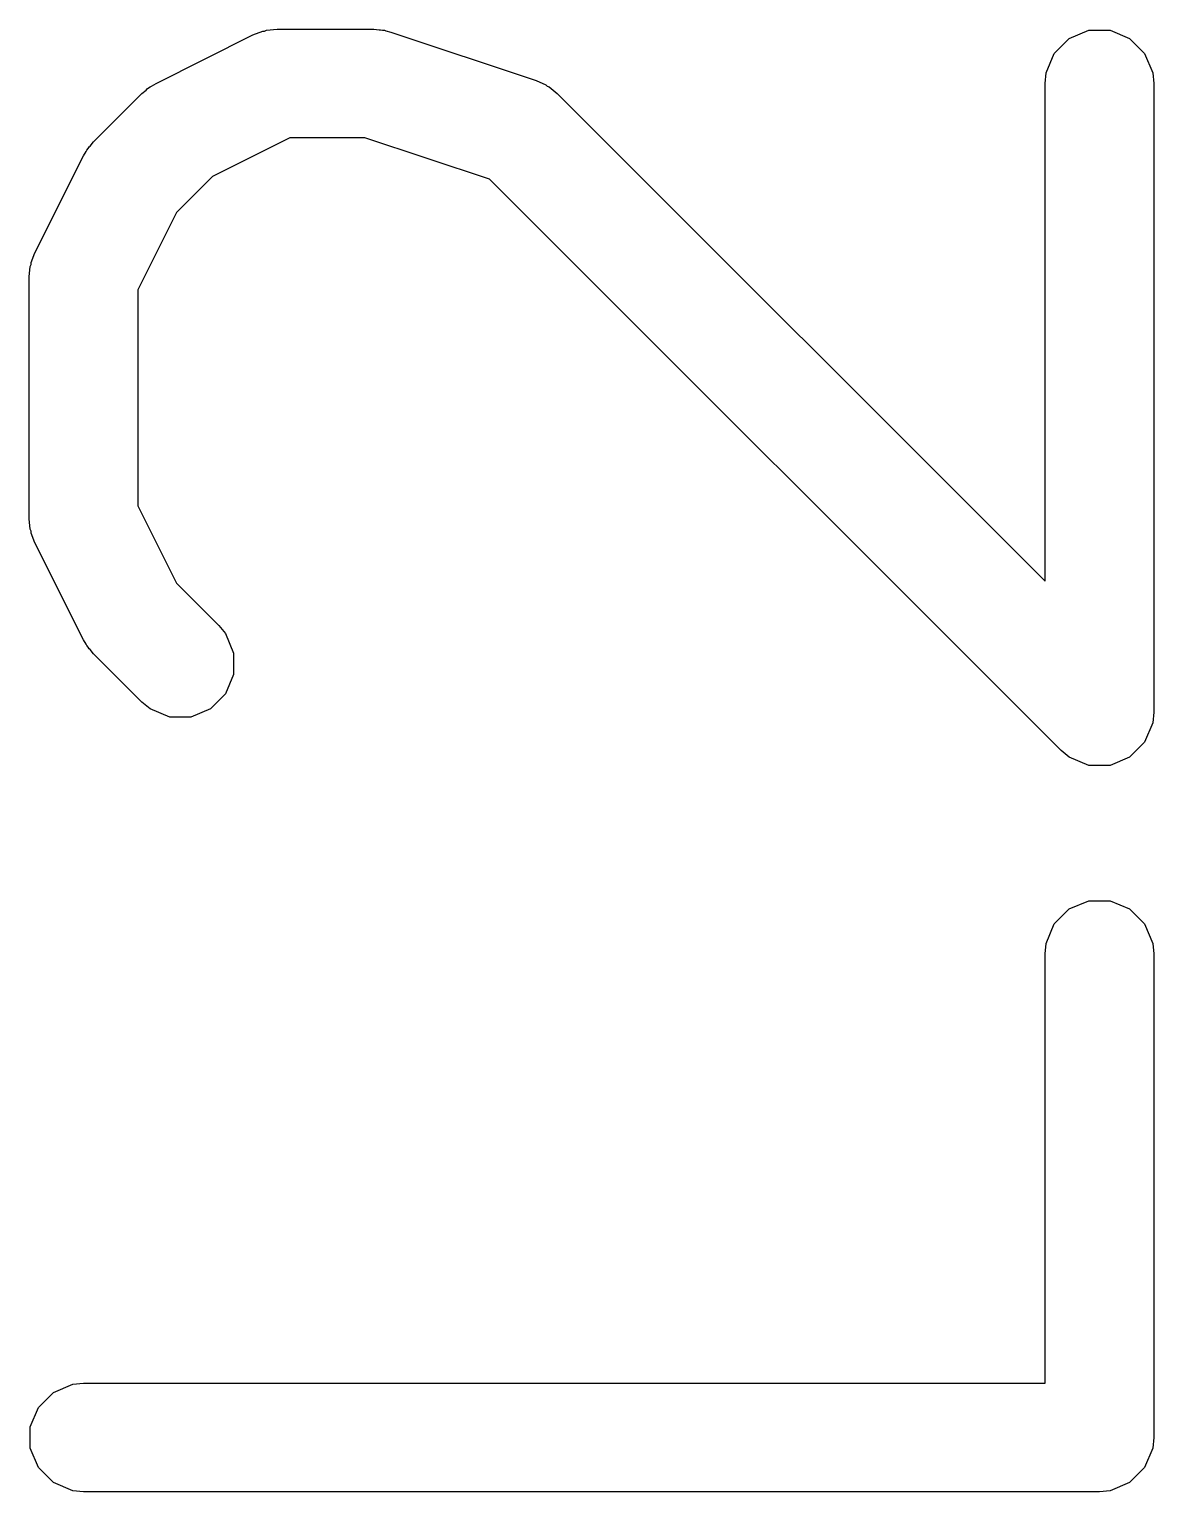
# Model space of a CAD drawing. Header units: inches. Extents: x 2.77 to 6.15, y -3.55 to -1.72.
# Drawn here: x 2.8435 to 2.9047, y -2.9071 to -2.8275 of the extents above; entities that cross this region are included whole.
import ezdxf

# ---------------------------------------------------------------- set-up
doc = ezdxf.new("R2010")
doc.units = ezdxf.units.IN
doc.header["$MEASUREMENT"] = 0
doc.layers.add('F.Silkscreen', color=41, linetype='CONTINUOUS', true_color=0xf2eda1)

msp = doc.modelspace()

# ---------------------------------------------------------------- linework, layer by layer
at = {"layer": 'F.Silkscreen', "linetype": 'CONTINUOUS'}
for p, q in [((2.855659, -2.827837), (2.8562, -2.82763)), ((2.8562, -2.82763), (2.856306, -2.827623)), ((2.856306, -2.827623), (2.856404, -2.827582)), ((2.856404, -2.827582), (2.85698, -2.827526)), ((2.85698, -2.827526), (2.862243, -2.827526)), ((2.862243, -2.827526), (2.862534, -2.827554)), ((2.862534, -2.827554), (2.862612, -2.827549)), ((2.862612, -2.827549), (2.862714, -2.827572)), ((2.862714, -2.827572), (2.862819, -2.827582)), ((2.862819, -2.827582), (2.862891, -2.827612)), ((2.862891, -2.827612), (2.863177, -2.827677)), ((2.863177, -2.827677), (2.871071, -2.830309)), ((2.900076, -2.828023), (2.90114, -2.827582)), ((2.90114, -2.827582), (2.902292, -2.827582)), ((2.902292, -2.827582), (2.903356, -2.828023)), ((2.850396, -2.830469), (2.855659, -2.827837)), ((2.899261, -2.828838), (2.900076, -2.828023)), ((2.903356, -2.828023), (2.904171, -2.828838)), ((2.89882, -2.829902), (2.899261, -2.828838)), ((2.904171, -2.828838), (2.904612, -2.829902)), ((2.898763, -2.830478), (2.89882, -2.829902)), ((2.904612, -2.829902), (2.904669, -2.830478)), ((2.849629, -2.831022), (2.849855, -2.830836)), ((2.849855, -2.830836), (2.849906, -2.830777)), ((2.849906, -2.830777), (2.849995, -2.830721)), ((2.849995, -2.830721), (2.850076, -2.830655)), ((2.850076, -2.830655), (2.850148, -2.830625)), ((2.850148, -2.830625), (2.850396, -2.830469)), ((2.871071, -2.830309), (2.8716, -2.830545)), ((2.8716, -2.830545), (2.87168, -2.830614)), ((2.87168, -2.830614), (2.871778, -2.830655)), ((2.871778, -2.830655), (2.872225, -2.831022)), ((2.898763, -2.85756), (2.898763, -2.830478)), ((2.904669, -2.830478), (2.904669, -2.864688)), ((2.846997, -2.833654), (2.849629, -2.831022)), ((2.872225, -2.831022), (2.898763, -2.85756)), ((2.8466, -2.834173), (2.84663, -2.834101)), ((2.84663, -2.834101), (2.846697, -2.83402)), ((2.846697, -2.83402), (2.846753, -2.833931)), ((2.846753, -2.833931), (2.846812, -2.83388)), ((2.846812, -2.83388), (2.846997, -2.833654)), ((2.857677, -2.833431), (2.853466, -2.835537)), ((2.861764, -2.833431), (2.857677, -2.833431)), ((2.868543, -2.835691), (2.861764, -2.833431)), ((2.843813, -2.839684), (2.846444, -2.834421)), ((2.846444, -2.834421), (2.8466, -2.834173)), ((2.853466, -2.835537), (2.851512, -2.837491)), ((2.899628, -2.866776), (2.868543, -2.835691)), ((2.851512, -2.837491), (2.849406, -2.841702)), ((2.843606, -2.840225), (2.843813, -2.839684)), ((2.843501, -2.841004), (2.843558, -2.840428)), ((2.843558, -2.840428), (2.843598, -2.84033)), ((2.843598, -2.84033), (2.843606, -2.840225)), ((2.843501, -2.854162), (2.843501, -2.841004)), ((2.849406, -2.841702), (2.849406, -2.853465)), ((2.849406, -2.853465), (2.851512, -2.857676)), ((2.843558, -2.854738), (2.843501, -2.854162)), ((2.843598, -2.854836), (2.843558, -2.854738)), ((2.843606, -2.854942), (2.843598, -2.854836)), ((2.843813, -2.855483), (2.843606, -2.854942)), ((2.846444, -2.860746), (2.843813, -2.855483)), ((2.851512, -2.857676), (2.853805, -2.859969)), ((2.853805, -2.859969), (2.854172, -2.860416)), ((2.8466, -2.860994), (2.846444, -2.860746)), ((2.84663, -2.861066), (2.8466, -2.860994)), ((2.846697, -2.861147), (2.84663, -2.861066)), ((2.846753, -2.861236), (2.846697, -2.861147)), ((2.854172, -2.860416), (2.854613, -2.861481)), ((2.846812, -2.861287), (2.846753, -2.861236)), ((2.846997, -2.861513), (2.846812, -2.861287)), ((2.849629, -2.864145), (2.846997, -2.861513)), ((2.854613, -2.861481), (2.854613, -2.862633)), ((2.854613, -2.862633), (2.854172, -2.863697)), ((2.850076, -2.864512), (2.849629, -2.864145)), ((2.854172, -2.863697), (2.853357, -2.864512)), ((2.851141, -2.864953), (2.850076, -2.864512)), ((2.852293, -2.864953), (2.851141, -2.864953)), ((2.853357, -2.864512), (2.852293, -2.864953)), ((2.904669, -2.864688), (2.904612, -2.865264)), ((2.904612, -2.865264), (2.904171, -2.866329)), ((2.900076, -2.867143), (2.899628, -2.866776)), ((2.904171, -2.866329), (2.903356, -2.867143)), ((2.90114, -2.867584), (2.900076, -2.867143)), ((2.903356, -2.867143), (2.902292, -2.867584)), ((2.902292, -2.867584), (2.90114, -2.867584)), ((2.899261, -2.876206), (2.900076, -2.875391)), ((2.900076, -2.875391), (2.90114, -2.87495)), ((2.90114, -2.87495), (2.902292, -2.87495)), ((2.902292, -2.87495), (2.903356, -2.875391)), ((2.903356, -2.875391), (2.904171, -2.876206)), ((2.89882, -2.87727), (2.899261, -2.876206)), ((2.904171, -2.876206), (2.904612, -2.87727)), ((2.898763, -2.877846), (2.89882, -2.87727)), ((2.898763, -2.901209), (2.898763, -2.877846)), ((2.904612, -2.87727), (2.904669, -2.877846)), ((2.904669, -2.877846), (2.904669, -2.904161)), ((2.843999, -2.902521), (2.844813, -2.901706)), ((2.844813, -2.901706), (2.845878, -2.901265)), ((2.845878, -2.901265), (2.846454, -2.901209)), ((2.846454, -2.901209), (2.898763, -2.901209)), ((2.843558, -2.903585), (2.843999, -2.902521)), ((2.843558, -2.904737), (2.843558, -2.903585)), ((2.904669, -2.904161), (2.904612, -2.904737)), ((2.843999, -2.905802), (2.843558, -2.904737)), ((2.904612, -2.904737), (2.904171, -2.905802)), ((2.844813, -2.906616), (2.843999, -2.905802)), ((2.904171, -2.905802), (2.903356, -2.906616)), ((2.845878, -2.907057), (2.844813, -2.906616)), ((2.846454, -2.907114), (2.845878, -2.907057)), ((2.901716, -2.907114), (2.846454, -2.907114)), ((2.902292, -2.907057), (2.901716, -2.907114)), ((2.903356, -2.906616), (2.902292, -2.907057))]:
    msp.add_line(p, q, dxfattribs=at)

doc.saveas('drawing.dxf')
